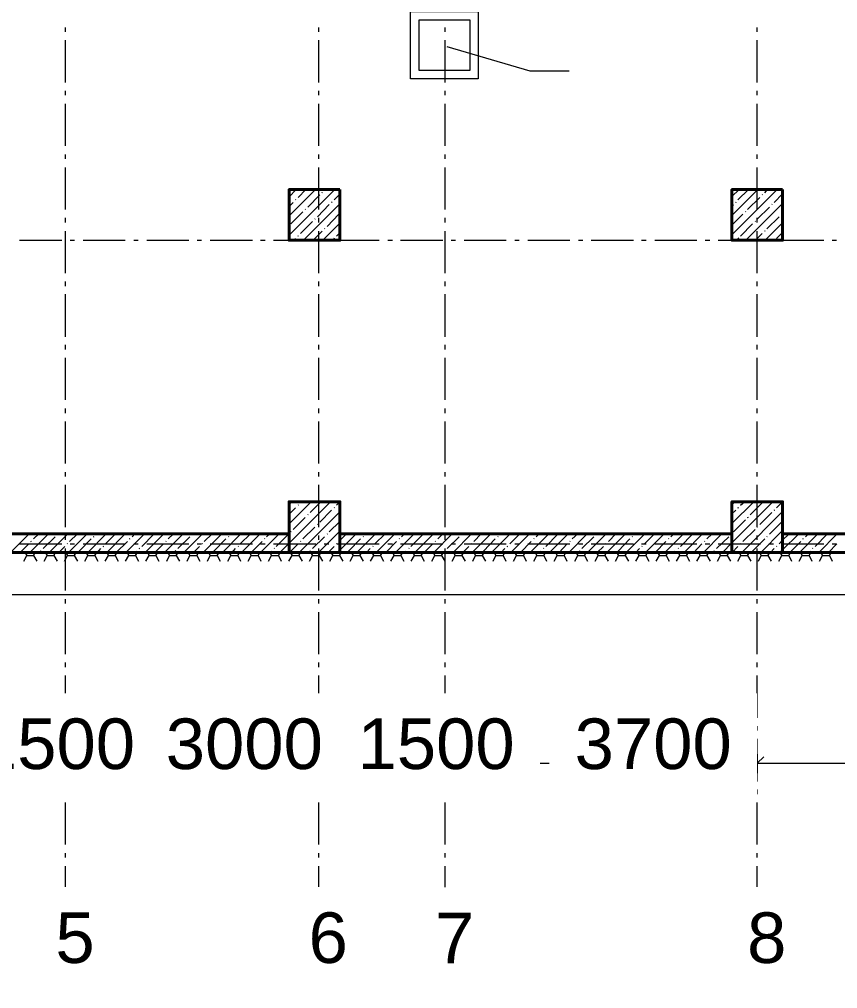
# Model space of a CAD drawing. Header units: millimetres. Extents: x -213911 to 415037, y -3642 to 107391.
# Drawn here: x -193432 to -183725, y -29 to 11468 of the extents above; entities that cross this region are included whole.
import ezdxf

# ---------------------------------------------------------------- set-up
doc = ezdxf.new("R2010")
doc.units = ezdxf.units.MM
doc.layers.add('Оси', color=7, linetype='Continuous', lineweight=9)
doc.styles.get("Standard").update_dxf_attribs({"font": 'arial.ttf'})

msp = doc.modelspace()

# ---------------------------------------------------------------- linework, layer by layer
at = {"lineweight": 40}
for points in [[(-189630, 9449.2), (-190231.6, 9449.2), (-190231.6, 8847.7), (-189630, 8847.7)], [(-184376.9, 9449.2), (-184978.5, 9449.2), (-184978.5, 8847.7), (-184376.9, 8847.7)], [(-189630, 5145.1), (-189630, 5746.7), (-190231.6, 5746.7), (-190231.6, 5145.1)], [(-184376.9, 5145.1), (-184376.9, 5746.7), (-184978.5, 5746.7), (-184978.5, 5145.1)], [(-194133.2, 5145.1), (-190231.6, 5145.1), (-190231.6, 5365.4), (-194133.2, 5365.4)], [(-189630, 5145.1), (-184978.5, 5145.1), (-184978.5, 5365.4), (-189630, 5365.4)], [(-184376.9, 5145.1), (-181326.8, 5145.1), (-181326.8, 5365.4), (-184376.9, 5365.4)]]:
    msp.add_lwpolyline(points, close=True, dxfattribs=at)
at = {"layer": 'Оси', "lineweight": 9}
for points in [[(-168384.7, 28983), (-168384.7, 29385.5), (-172769.4, 29385.5), (-172769.4, 32867.8), (-207511.6, 32867.8), (-207511.6, 4645.2), (-168384.7, 4645.2), (-168384.7, 5043.4)], [(-192883.5, 11321.7), (-192883.5, 11372.5)], [(-189879.9, 11321.7), (-189879.9, 11372.5)], [(-188380.3, 11321.7), (-188380.3, 11372.5)], [(-184677.7, 11321.7), (-184677.7, 11372.5)], [(-192883.5, 10720.1), (-192883.5, 11220)], [(-189879.9, 10720.1), (-189879.9, 11220)], [(-188380.3, 10720.1), (-188380.3, 11220)], [(-184677.7, 10720.1), (-184677.7, 11220)], [(-188359.1, 11148), (-187376.3, 10855.7), (-186910.3, 10855.7)], [(-192883.5, 10567.6), (-192883.5, 10618.5)], [(-189879.9, 10567.6), (-189879.9, 10618.5)], [(-188380.3, 10567.6), (-188380.3, 10618.5)], [(-184677.7, 10567.6), (-184677.7, 10618.5)], [(-192883.5, 9966.1), (-192883.5, 10466)], [(-189879.9, 9966.1), (-189879.9, 10466)], [(-188380.3, 9966.1), (-188380.3, 10466)], [(-184677.7, 9966.1), (-184677.7, 10466)], [(-192883.5, 9813.6), (-192883.5, 9864.4)], [(-189879.9, 9813.6), (-189879.9, 9864.4)], [(-188380.3, 9813.6), (-188380.3, 9864.4)], [(-184677.7, 9813.6), (-184677.7, 9864.4)], [(-192883.5, 9212), (-192883.5, 9711.9)], [(-189879.9, 9212), (-189879.9, 9711.9)], [(-188380.3, 9212), (-188380.3, 9711.9)], [(-184677.7, 9212), (-184677.7, 9711.9)], [(-190231.6, 9364.5), (-190146.8, 9449.2)], [(-190231.6, 9135.8), (-189918.1, 9449.2)], [(-190231.6, 8907), (-189689.3, 9449.2)], [(-190125.7, 9356), (-190032.5, 9449.2)], [(-189812.2, 9440.8), (-189803.7, 9449.2)], [(-184978.5, 9368.8), (-184893.8, 9449.2)], [(-184978.5, 9140), (-184669.2, 9449.2)], [(-184978.5, 8911.2), (-184440.5, 9449.2)], [(-184906.5, 9326.4), (-184783.6, 9449.2)], [(-184588.8, 9411.1), (-184554.9, 9449.2)], [(-190155.3, 9326.4), (-190151.1, 9330.6)], [(-190011.3, 9241.7), (-189867.2, 9385.7)], [(-189841.8, 9411.1), (-189837.6, 9419.6)], [(-189697.8, 9326.4), (-189630, 9394.2)], [(-184792.1, 9212), (-184648.1, 9356)], [(-184618.4, 9385.7), (-184614.2, 9389.9)], [(-184478.6, 9296.7), (-184376.9, 9398.4)], [(-190231.6, 9250.1), (-190185, 9296.7)], [(-190062.1, 8847.7), (-189630, 9279.8)], [(-190040.9, 9212), (-190036.7, 9216.2)], [(-189896.9, 9127.3), (-189757.1, 9271.3)], [(-189727.4, 9296.7), (-189723.2, 9305.2)], [(-184978.5, 9254.4), (-184961.6, 9271.3)], [(-184931.9, 9296.7), (-184927.7, 9305.2)], [(-184813.3, 8847.7), (-184376.9, 9284)], [(-184677.7, 9097.6), (-184533.7, 9241.7)], [(-184504, 9271.3), (-184499.8, 9275.6)], [(-192883.5, 9059.5), (-192883.5, 9114.6)], [(-190210.4, 9042.6), (-190070.6, 9186.6)], [(-189926.5, 9097.6), (-189922.3, 9101.9)], [(-189879.9, 9059.5), (-189879.9, 9114.6)], [(-189782.5, 9012.9), (-189642.7, 9156.9)], [(-188380.3, 9059.5), (-188380.3, 9114.6)], [(-184978.5, 9025.6), (-184847.2, 9156.9)], [(-184817.5, 9186.6), (-184813.3, 9190.8)], [(-184677.7, 9059.5), (-184677.7, 9114.6)], [(-184563.3, 8983.2), (-184419.3, 9127.3)], [(-184389.6, 9156.9), (-184385.4, 9161.2)], [(-190096, 8928.2), (-189956.2, 9072.2)], [(-189833.3, 8847.7), (-189630, 9051)], [(-189812.2, 8983.2), (-189807.9, 8987.5)], [(-184876.8, 8898.5), (-184732.8, 9042.6)], [(-184703.1, 9072.2), (-184698.9, 9076.4)], [(-184584.5, 8847.7), (-184376.9, 9055.3)], [(-192883.5, 8457.9), (-192883.5, 8957.8)], [(-190176.5, 8847.7), (-190155.3, 8868.9)], [(-190125.7, 8898.5), (-190121.4, 8902.8)], [(-189947.7, 8847.7), (-189841.8, 8957.8)], [(-189879.9, 8457.9), (-189879.9, 8957.8)], [(-189697.8, 8868.9), (-189693.6, 8877.3)], [(-189668.1, 8898.5), (-189630, 8936.6)], [(-188380.3, 8457.9), (-188380.3, 8957.8)], [(-184906.5, 8868.9), (-184898, 8877.3)], [(-184698.9, 8847.7), (-184618.4, 8928.2)], [(-184677.7, 8457.9), (-184677.7, 8957.8)], [(-184588.8, 8957.8), (-184584.5, 8962.1)], [(-184449, 8868.9), (-184376.9, 8940.9)], [(-193430, 8847.7), (-192930.1, 8847.7)], [(-192828.4, 8847.7), (-192777.6, 8847.7)], [(-192675.9, 8847.7), (-192176, 8847.7)], [(-192074.4, 8847.7), (-192023.5, 8847.7)], [(-191921.9, 8847.7), (-191422, 8847.7)], [(-191324.5, 8847.7), (-191269.5, 8847.7)], [(-191167.8, 8847.7), (-190667.9, 8847.7)], [(-190570.5, 8847.7), (-190515.4, 8847.7)], [(-190418, 8847.7), (-189913.8, 8847.7)], [(-189816.4, 8847.7), (-189761.3, 8847.7)], [(-189663.9, 8847.7), (-189164, 8847.7)], [(-189062.3, 8847.7), (-189007.3, 8847.7)], [(-188909.8, 8847.7), (-188409.9, 8847.7)], [(-188308.3, 8847.7), (-188257.4, 8847.7)], [(-188155.8, 8847.7), (-187655.9, 8847.7)], [(-187554.2, 8847.7), (-187503.4, 8847.7)], [(-187401.7, 8847.7), (-186901.8, 8847.7)], [(-186800.1, 8847.7), (-186749.3, 8847.7)], [(-186647.6, 8847.7), (-186147.7, 8847.7)], [(-186050.3, 8847.7), (-185995.2, 8847.7)], [(-185893.6, 8847.7), (-185393.7, 8847.7)], [(-185296.2, 8847.7), (-185241.2, 8847.7)], [(-185143.7, 8847.7), (-184639.6, 8847.7)], [(-184542.2, 8847.7), (-184487.1, 8847.7)], [(-184389.6, 8847.7), (-183889.8, 8847.7)], [(-183788.1, 8847.7), (-183737.3, 8847.7)], [(-192883.5, 8305.4), (-192883.5, 8360.5)], [(-189879.9, 8305.4), (-189879.9, 8360.5)], [(-188380.3, 8305.4), (-188380.3, 8360.5)], [(-184677.7, 8305.4), (-184677.7, 8360.5)], [(-192883.5, 7703.9), (-192883.5, 8208)], [(-189879.9, 7703.9), (-189879.9, 8208)], [(-188380.3, 7703.9), (-188380.3, 8208)], [(-184677.7, 7703.9), (-184677.7, 8208)], [(-192883.5, 7551.4), (-192883.5, 7606.4)], [(-189879.9, 7551.4), (-189879.9, 7606.4)], [(-188380.3, 7551.4), (-188380.3, 7606.4)], [(-184677.7, 7551.4), (-184677.7, 7606.4)], [(-192883.5, 6954), (-192883.5, 7453.9)], [(-189879.9, 6954), (-189879.9, 7453.9)], [(-188380.3, 6954), (-188380.3, 7453.9)], [(-184677.7, 6954), (-184677.7, 7453.9)], [(-192883.5, 6797.3), (-192883.5, 6852.4)], [(-189879.9, 6797.3), (-189879.9, 6852.4)], [(-188380.3, 6797.3), (-188380.3, 6852.4)], [(-184677.7, 6797.3), (-184677.7, 6852.4)], [(-192883.5, 6200), (-192883.5, 6699.9)], [(-189879.9, 6200), (-189879.9, 6699.9)], [(-188380.3, 6200), (-188380.3, 6699.9)], [(-184677.7, 6200), (-184677.7, 6699.9)], [(-192883.5, 6047.5), (-192883.5, 6098.3)], [(-189879.9, 6047.5), (-189879.9, 6098.3)], [(-188380.3, 6047.5), (-188380.3, 6098.3)], [(-184677.7, 6047.5), (-184677.7, 6098.3)], [(-192883.5, 5445.9), (-192883.5, 5945.8)], [(-189879.9, 5445.9), (-189879.9, 5945.8)], [(-188380.3, 5445.9), (-188380.3, 5945.8)], [(-184677.7, 5445.9), (-184677.7, 5945.8)], [(-190341.7, 5145.1), (-190231.6, 5255.3), (-189740.2, 5746.7)], [(-190231.6, 5712.8), (-190197.7, 5746.7)], [(-190231.6, 5484), (-189968.9, 5746.7)], [(-190231.6, 5598.4), (-190155.3, 5674.7)], [(-190125.7, 5704.3), (-190121.4, 5708.6)], [(-190096, 5734), (-190083.3, 5746.7)], [(-189981.6, 5619.6), (-189854.5, 5746.7)], [(-189867.2, 5505.2), (-189727.4, 5645)], [(-189697.8, 5674.7), (-189693.6, 5678.9)], [(-189668.1, 5704.3), (-189630, 5742.4)], [(-185088.6, 5145.1), (-184978.5, 5259.5), (-184491.3, 5746.7)], [(-184978.5, 5717), (-184944.6, 5746.7)], [(-184978.5, 5488.3), (-184720.1, 5746.7)], [(-184978.5, 5602.6), (-184931.9, 5645)], [(-184906.5, 5674.7), (-184898, 5678.9)], [(-184876.8, 5704.3), (-184830.2, 5746.7)], [(-184762.4, 5589.9), (-184618.4, 5734)], [(-184478.6, 5645), (-184470.1, 5649.2)], [(-184449, 5674.7), (-184376.9, 5746.7)], [(-190185, 5416.2), (-190040.9, 5560.3)], [(-190112.9, 5145.1), (-189630, 5628.1)], [(-190011.3, 5589.9), (-190007, 5594.2)], [(-184961.6, 5390.8), (-184817.5, 5530.6)], [(-184859.9, 5145.1), (-184376.9, 5632.3)], [(-184792.1, 5560.3), (-184783.6, 5564.5)], [(-184648.1, 5475.6), (-184504, 5619.6)], [(-190070.6, 5306.1), (-189926.5, 5445.9)], [(-189896.9, 5475.6), (-189892.7, 5479.8)], [(-189757.1, 5390.8), (-189630, 5513.7)], [(-184847.2, 5276.4), (-184703.1, 5416.2)], [(-184677.7, 5445.9), (-184673.5, 5450.1)], [(-184635.4, 5145.1), (-184376.9, 5403.5)], [(-184533.7, 5361.2), (-184389.6, 5505.2)], [(-193535.9, 5145.1), (-193315.6, 5365.4)], [(-193307.2, 5145.1), (-193086.9, 5365.4)], [(-193264.8, 5306.1), (-193201.2, 5365.4)], [(-193150.4, 5191.7), (-193006.4, 5331.5)], [(-193078.4, 5145.1), (-192858.1, 5365.4)], [(-192981, 5361.2), (-192972.5, 5365.4)], [(-192883.5, 5293.4), (-192883.5, 5344.2)], [(-192849.6, 5145.1), (-192629.3, 5365.4)], [(-192836.9, 5276.4), (-192743.7, 5365.4)], [(-192722.5, 5162.1), (-192578.5, 5306.1)], [(-192620.9, 5145.1), (-192400.6, 5365.4)], [(-192553.1, 5331.5), (-192544.6, 5335.8)], [(-192523.4, 5361.2), (-192515, 5365.4)], [(-192409, 5246.8), (-192290.4, 5365.4)], [(-192396.3, 5145.1), (-192176, 5365.4)], [(-192167.6, 5145.1), (-191947.3, 5365.4)], [(-192125.2, 5306.1), (-192116.7, 5310.3)], [(-192095.6, 5331.5), (-192061.7, 5365.4)], [(-191981.2, 5217.1), (-191837.1, 5361.2)], [(-191938.8, 5145.1), (-191718.5, 5365.4)], [(-191710, 5145.1), (-191489.8, 5365.4)], [(-191667.7, 5306.1), (-191604.1, 5365.4)], [(-191553.3, 5191.7), (-191409.3, 5331.5)], [(-191481.3, 5145.1), (-191261, 5365.4)], [(-191379.6, 5361.2), (-191375.4, 5365.4)], [(-191252.5, 5145.1), (-191032.2, 5365.4)], [(-191239.8, 5276.4), (-191146.6, 5365.4)], [(-191125.4, 5162.1), (-190981.4, 5306.1)], [(-191023.8, 5145.1), (-190803.5, 5365.4)], [(-190951.7, 5331.5), (-190947.5, 5335.8)], [(-190926.3, 5361.2), (-190917.9, 5365.4)], [(-190811.9, 5246.8), (-190689.1, 5365.4)], [(-190795, 5145.1), (-190574.7, 5365.4)], [(-190570.5, 5145.1), (-190350.2, 5365.4)], [(-190523.9, 5306.1), (-190519.6, 5310.3)], [(-190498.5, 5331.5), (-190460.3, 5365.4)], [(-190384.1, 5217.1), (-190240, 5361.2)], [(-190210.4, 5390.8), (-190206.1, 5395.1)], [(-189956.2, 5191.7), (-189812.2, 5331.5)], [(-189884.2, 5145.1), (-189630, 5399.3)], [(-189879.9, 5293.4), (-189879.9, 5344.2)], [(-189782.5, 5361.2), (-189778.3, 5365.4)], [(-189655.4, 5145.1), (-189630, 5170.5), (-189435.1, 5365.4)], [(-189642.7, 5276.4), (-189630, 5284.9), (-189549.5, 5365.4)], [(-189528.3, 5162.1), (-189384.3, 5306.1)], [(-189426.7, 5145.1), (-189206.4, 5365.4)], [(-189354.6, 5331.5), (-189350.4, 5335.8)], [(-189325, 5361.2), (-189320.8, 5365.4)], [(-189214.8, 5246.8), (-189092, 5365.4)], [(-189197.9, 5145.1), (-188977.6, 5365.4)], [(-188969.1, 5145.1), (-188748.8, 5365.4)], [(-188926.8, 5306.1), (-188922.5, 5310.3)], [(-188897.1, 5331.5), (-188863.2, 5365.4)], [(-188787, 5217.1), (-188642.9, 5361.2)], [(-188740.4, 5145.1), (-188520.1, 5365.4)], [(-188515.8, 5145.1), (-188295.6, 5365.4)], [(-188469.2, 5306.1), (-188409.9, 5365.4)], [(-188380.3, 5293.4), (-188380.3, 5344.2)], [(-188354.9, 5191.7), (-188215.1, 5331.5)], [(-188287.1, 5145.1), (-188066.8, 5365.4)], [(-188185.4, 5361.2), (-188181.2, 5365.4)], [(-188058.3, 5145.1), (-187838, 5365.4)], [(-188041.4, 5276.4), (-187952.4, 5365.4)], [(-187927, 5162.1), (-187787.2, 5306.1)], [(-187829.6, 5145.1), (-187609.3, 5365.4)], [(-187757.5, 5331.5), (-187753.3, 5335.8)], [(-187727.9, 5361.2), (-187723.7, 5365.4)], [(-187613.5, 5246.8), (-187494.9, 5365.4)], [(-187600.8, 5145.1), (-187380.5, 5365.4)], [(-187372, 5145.1), (-187151.7, 5365.4)], [(-187329.7, 5306.1), (-187325.4, 5310.3)], [(-187300, 5331.5), (-187266.1, 5365.4)], [(-187185.6, 5217.1), (-187045.8, 5361.2)], [(-187143.3, 5145.1), (-186923, 5365.4)], [(-186914.5, 5145.1), (-186694.2, 5365.4)], [(-186872.1, 5306.1), (-186808.6, 5365.4)], [(-186757.8, 5191.7), (-186618, 5331.5)], [(-186690, 5145.1), (-186469.7, 5365.4)], [(-186588.3, 5361.2), (-186584.1, 5365.4)], [(-186461.2, 5145.1), (-186240.9, 5365.4)], [(-186444.3, 5276.4), (-186355.3, 5365.4)], [(-186329.9, 5162.1), (-186190.1, 5306.1)], [(-186232.5, 5145.1), (-186012.2, 5365.4)], [(-186160.4, 5331.5), (-186156.2, 5335.8)], [(-186130.8, 5361.2), (-186126.5, 5365.4)], [(-186016.4, 5246.8), (-185897.8, 5365.4)], [(-186003.7, 5145.1), (-185783.4, 5365.4)], [(-185774.9, 5145.1), (-185554.6, 5365.4)], [(-185732.6, 5306.1), (-185728.3, 5310.3)], [(-185702.9, 5331.5), (-185669, 5365.4)], [(-185588.5, 5217.1), (-185444.5, 5361.2)], [(-185546.2, 5145.1), (-185325.9, 5365.4)], [(-185317.4, 5145.1), (-185097.1, 5365.4)], [(-185275, 5306.1), (-185211.5, 5365.4)], [(-185160.7, 5191.7), (-185016.6, 5331.5)], [(-184991.2, 5361.2), (-184987, 5365.4)], [(-184732.8, 5162.1), (-184588.8, 5306.1)], [(-184677.7, 5293.4), (-184677.7, 5344.2)], [(-184563.3, 5331.5), (-184559.1, 5335.8)], [(-184419.3, 5246.8), (-184376.9, 5289.2), (-184300.7, 5365.4)], [(-184406.6, 5145.1), (-184376.9, 5174.8), (-184186.3, 5365.4)], [(-184177.8, 5145.1), (-183957.5, 5365.4)], [(-184135.5, 5306.1), (-184131.2, 5310.3)], [(-184105.8, 5331.5), (-184071.9, 5365.4)], [(-183991.4, 5217.1), (-183847.4, 5361.2)], [(-183949.1, 5145.1), (-183728.8, 5365.4)], [(-193430, 5246.8), (-192930.1, 5246.8)], [(-193421.5, 5145.1), (-193319.9, 5246.8)], [(-193294.4, 5276.4), (-193290.2, 5280.7)], [(-192964, 5145.1), (-192892, 5217.1)], [(-192883.5, 4691.8), (-192883.5, 5191.7)], [(-192866.6, 5246.8), (-192862.3, 5251)], [(-192828.4, 5246.8), (-192777.6, 5246.8)], [(-192675.9, 5246.8), (-192176, 5246.8)], [(-192506.5, 5145.1), (-192464.1, 5191.7)], [(-192438.7, 5217.1), (-192430.2, 5221.4)], [(-192282, 5145.1), (-192150.6, 5276.4)], [(-192074.4, 5246.8), (-192023.5, 5246.8)], [(-192010.8, 5191.7), (-192002.4, 5196)], [(-191921.9, 5246.8), (-191422, 5246.8)], [(-191824.4, 5145.1), (-191722.8, 5246.8)], [(-191693.1, 5276.4), (-191688.9, 5280.7)], [(-191366.9, 5145.1), (-191294.9, 5217.1)], [(-191324.5, 5246.8), (-191269.5, 5246.8)], [(-191265.2, 5246.8), (-191261, 5251)], [(-191167.8, 5246.8), (-190667.9, 5246.8)], [(-190909.4, 5145.1), (-190867, 5191.7)], [(-190837.4, 5217.1), (-190833.1, 5221.4)], [(-190680.6, 5145.1), (-190553.5, 5276.4)], [(-190570.5, 5246.8), (-190515.4, 5246.8)], [(-190418, 5246.8), (-189913.8, 5246.8)], [(-190409.5, 5191.7), (-190405.3, 5196)], [(-190227.3, 5145.1), (-190125.7, 5246.8)], [(-190096, 5276.4), (-190091.8, 5280.7)], [(-189879.9, 4691.8), (-189879.9, 5191.7)], [(-189816.4, 5246.8), (-189761.3, 5246.8)], [(-189769.8, 5145.1), (-189697.8, 5217.1)], [(-189668.1, 5246.8), (-189663.9, 5251)], [(-189663.9, 5246.8), (-189164, 5246.8)], [(-189312.3, 5145.1), (-189269.9, 5191.7)], [(-189240.3, 5217.1), (-189236, 5221.4)], [(-189083.5, 5145.1), (-188956.4, 5276.4)], [(-189062.3, 5246.8), (-189007.3, 5246.8)], [(-188909.8, 5246.8), (-188409.9, 5246.8)], [(-188812.4, 5191.7), (-188808.2, 5196)], [(-188630.2, 5145.1), (-188528.6, 5246.8)], [(-188498.9, 5276.4), (-188494.7, 5280.7)], [(-188380.3, 4691.8), (-188380.3, 5191.7)], [(-188308.3, 5246.8), (-188257.4, 5246.8)], [(-188172.7, 5145.1), (-188100.7, 5217.1)], [(-188155.8, 5246.8), (-187655.9, 5246.8)], [(-188071, 5246.8), (-188066.8, 5251)], [(-187715.2, 5145.1), (-187672.8, 5191.7)], [(-187643.2, 5217.1), (-187638.9, 5221.4)], [(-187554.2, 5246.8), (-187503.4, 5246.8)], [(-187486.4, 5145.1), (-187359.3, 5276.4)], [(-187401.7, 5246.8), (-186901.8, 5246.8)], [(-187215.3, 5191.7), (-187211.1, 5196)], [(-187028.9, 5145.1), (-186931.5, 5246.8)], [(-186901.8, 5276.4), (-186897.6, 5280.7)], [(-186800.1, 5246.8), (-186749.3, 5246.8)], [(-186647.6, 5246.8), (-186147.7, 5246.8)], [(-186575.6, 5145.1), (-186503.6, 5217.1)], [(-186473.9, 5246.8), (-186469.7, 5251)], [(-186118.1, 5145.1), (-186075.7, 5191.7)], [(-186050.3, 5246.8), (-185995.2, 5246.8)], [(-186046.1, 5217.1), (-186041.8, 5221.4)], [(-185893.6, 5246.8), (-185393.7, 5246.8)], [(-185889.3, 5145.1), (-185762.2, 5276.4)], [(-185618.2, 5191.7), (-185614, 5196)], [(-185431.8, 5145.1), (-185334.4, 5246.8)], [(-185304.7, 5276.4), (-185300.5, 5280.7)], [(-185296.2, 5246.8), (-185241.2, 5246.8)], [(-185143.7, 5246.8), (-184639.6, 5246.8)], [(-184974.3, 5145.1), (-184906.5, 5217.1)], [(-184876.8, 5246.8), (-184872.6, 5251)], [(-184677.7, 4691.8), (-184677.7, 5191.7)], [(-184542.2, 5246.8), (-184487.1, 5246.8)], [(-184521, 5145.1), (-184478.6, 5191.7)], [(-184449, 5217.1), (-184444.7, 5221.4)], [(-184389.6, 5246.8), (-183889.8, 5246.8)], [(-184292.2, 5145.1), (-184160.9, 5276.4)], [(-184021.1, 5191.7), (-184016.9, 5196)], [(-183834.7, 5145.1), (-183733, 5246.8)], [(-183788.1, 5246.8), (-183737.3, 5246.8)], [(-193379.2, 5043.4), (-193345.3, 5107)], [(-193366.5, 5145.1), (-193345.3, 5107), (-193264.8, 5107), (-193226.7, 5043.4)], [(-193264.8, 5107), (-193243.6, 5145.1)], [(-193180.1, 5162.1), (-193175.8, 5166.3)], [(-193137.7, 5043.4), (-193103.8, 5107)], [(-193125, 5145.1), (-193103.8, 5107), (-193023.3, 5107), (-192985.2, 5043.4)], [(-193023.3, 5107), (-193002.1, 5145.1)], [(-192896.2, 5043.4), (-192862.3, 5107)], [(-192883.5, 5145.1), (-192862.3, 5107), (-192781.8, 5107), (-192743.7, 5043.4)], [(-192781.8, 5107), (-192756.4, 5145.1)], [(-192654.8, 5043.4), (-192620.9, 5107)], [(-192642, 5145.1), (-192620.9, 5107), (-192536.1, 5107), (-192502.2, 5043.4)], [(-192536.1, 5107), (-192515, 5145.1)], [(-192413.3, 5043.4), (-192375.2, 5107)], [(-192396.3, 5145.1), (-192375.2, 5107), (-192294.7, 5107), (-192260.8, 5043.4)], [(-192294.7, 5107), (-192273.5, 5145.1)], [(-192171.8, 5043.4), (-192133.7, 5107)], [(-192154.9, 5145.1), (-192133.7, 5107), (-192053.2, 5107), (-192019.3, 5043.4)], [(-192053.2, 5145.1), (-192036.2, 5162.1)], [(-192053.2, 5107), (-192032, 5145.1)], [(-191930.3, 5043.4), (-191892.2, 5107)], [(-191913.4, 5145.1), (-191892.2, 5107), (-191811.7, 5107), (-191777.8, 5043.4)], [(-191811.7, 5107), (-191790.5, 5145.1)], [(-191684.6, 5043.4), (-191650.7, 5107)], [(-191671.9, 5145.1), (-191650.7, 5107), (-191570.3, 5107), (-191532.1, 5043.4)], [(-191583, 5162.1), (-191574.5, 5166.3)], [(-191570.3, 5107), (-191549.1, 5145.1)], [(-191443.2, 5043.4), (-191409.3, 5107)], [(-191430.5, 5145.1), (-191409.3, 5107), (-191328.8, 5107), (-191290.7, 5043.4)], [(-191328.8, 5107), (-191307.6, 5145.1)], [(-191201.7, 5043.4), (-191167.8, 5107)], [(-191189, 5145.1), (-191167.8, 5107), (-191087.3, 5107), (-191049.2, 5043.4)], [(-191087.3, 5107), (-191061.9, 5145.1)], [(-190960.2, 5043.4), (-190922.1, 5107)], [(-190947.5, 5145.1), (-190922.1, 5107), (-190841.6, 5107), (-190807.7, 5043.4)], [(-190841.6, 5107), (-190820.4, 5145.1)], [(-190718.7, 5043.4), (-190680.6, 5107)], [(-190701.8, 5145.1), (-190680.6, 5107), (-190600.1, 5107), (-190566.2, 5043.4)], [(-190600.1, 5107), (-190578.9, 5145.1)], [(-190477.3, 5043.4), (-190439.1, 5107)], [(-190460.3, 5145.1), (-190439.1, 5107), (-190358.7, 5107), (-190324.8, 5043.4)], [(-190456.1, 5145.1), (-190439.1, 5162.1)], [(-190358.7, 5107), (-190337.5, 5145.1)], [(-190235.8, 5043.4), (-190197.7, 5107)], [(-190218.9, 5145.1), (-190197.7, 5107), (-190117.2, 5107), (-190079.1, 5043.4)], [(-190117.2, 5107), (-190096, 5145.1)], [(-189990.1, 5043.4), (-189956.2, 5107)], [(-189981.6, 5162.1), (-189977.4, 5166.3)], [(-189977.4, 5145.1), (-189956.2, 5107), (-189875.7, 5107), (-189837.6, 5043.4)], [(-189875.7, 5107), (-189854.5, 5145.1)], [(-189748.6, 5043.4), (-189714.7, 5107)], [(-189735.9, 5145.1), (-189714.7, 5107), (-189634.2, 5107), (-189596.1, 5043.4)], [(-189634.2, 5107), (-189613.1, 5145.1)], [(-189507.2, 5043.4), (-189473.3, 5107)], [(-189494.4, 5145.1), (-189473.3, 5107), (-189392.8, 5107), (-189354.6, 5043.4)], [(-189392.8, 5107), (-189367.4, 5145.1)], [(-189265.7, 5043.4), (-189227.6, 5107)], [(-189253, 5145.1), (-189227.6, 5107), (-189147.1, 5107), (-189113.2, 5043.4)], [(-189147.1, 5107), (-189125.9, 5145.1)], [(-189024.2, 5043.4), (-188986.1, 5107)], [(-189007.3, 5145.1), (-188986.1, 5107), (-188905.6, 5107), (-188871.7, 5043.4)], [(-188905.6, 5107), (-188884.4, 5145.1)], [(-188854.8, 5145.1), (-188842, 5162.1)], [(-188782.7, 5043.4), (-188744.6, 5107)], [(-188765.8, 5145.1), (-188744.6, 5107), (-188664.1, 5107), (-188630.2, 5043.4)], [(-188664.1, 5107), (-188642.9, 5145.1)], [(-188537, 5043.4), (-188503.1, 5107)], [(-188524.3, 5145.1), (-188503.1, 5107), (-188422.6, 5107), (-188384.5, 5043.4)], [(-188422.6, 5107), (-188401.5, 5145.1)], [(-188384.5, 5162.1), (-188380.3, 5166.3)], [(-188295.6, 5043.4), (-188261.7, 5107)], [(-188282.8, 5145.1), (-188261.7, 5107), (-188181.2, 5107), (-188143, 5043.4)], [(-188181.2, 5107), (-188160, 5145.1)], [(-188054.1, 5043.4), (-188020.2, 5107)], [(-188041.4, 5145.1), (-188020.2, 5107), (-187939.7, 5107), (-187901.6, 5043.4)], [(-187939.7, 5107), (-187914.3, 5145.1)], [(-187812.6, 5043.4), (-187778.7, 5107)], [(-187799.9, 5145.1), (-187778.7, 5107), (-187694, 5107), (-187660.1, 5043.4)], [(-187694, 5107), (-187672.8, 5145.1)], [(-187571.1, 5043.4), (-187533, 5107)], [(-187558.4, 5145.1), (-187533, 5107), (-187452.5, 5107), (-187418.6, 5043.4)], [(-187452.5, 5107), (-187431.3, 5145.1)], [(-187329.7, 5043.4), (-187291.5, 5107)], [(-187312.7, 5145.1), (-187291.5, 5107), (-187211.1, 5107), (-187177.2, 5043.4)], [(-187257.7, 5145.1), (-187244.9, 5162.1)], [(-187211.1, 5107), (-187189.9, 5145.1)], [(-187088.2, 5043.4), (-187050.1, 5107)], [(-187071.3, 5145.1), (-187050.1, 5107), (-186969.6, 5107), (-186935.7, 5043.4)], [(-186969.6, 5107), (-186948.4, 5145.1)], [(-186842.5, 5043.4), (-186808.6, 5107)], [(-186829.8, 5145.1), (-186808.6, 5107), (-186728.1, 5107), (-186690, 5043.4)], [(-186787.4, 5162.1), (-186783.2, 5166.3)], [(-186728.1, 5107), (-186706.9, 5145.1)], [(-186601, 5043.4), (-186567.1, 5107)], [(-186588.3, 5145.1), (-186567.1, 5107), (-186486.6, 5107), (-186448.5, 5043.4)], [(-186486.6, 5107), (-186465.5, 5145.1)], [(-186359.5, 5043.4), (-186325.7, 5107)], [(-186346.8, 5145.1), (-186325.7, 5107), (-186245.2, 5107), (-186207, 5043.4)], [(-186245.2, 5107), (-186219.7, 5145.1)], [(-186118.1, 5043.4), (-186079.9, 5107)], [(-186105.4, 5145.1), (-186079.9, 5107), (-185999.5, 5107), (-185965.6, 5043.4)], [(-185999.5, 5107), (-185978.3, 5145.1)], [(-185876.6, 5043.4), (-185838.5, 5107)], [(-185859.7, 5145.1), (-185838.5, 5107), (-185758, 5107), (-185724.1, 5043.4)], [(-185758, 5107), (-185736.8, 5145.1)], [(-185660.6, 5145.1), (-185647.8, 5162.1)], [(-185635.1, 5043.4), (-185597, 5107)], [(-185618.2, 5145.1), (-185597, 5107), (-185516.5, 5107), (-185482.6, 5043.4)], [(-185516.5, 5107), (-185495.3, 5145.1)], [(-185393.7, 5043.4), (-185355.5, 5107)], [(-185376.7, 5145.1), (-185355.5, 5107), (-185275, 5107), (-185236.9, 5043.4)], [(-185275, 5107), (-185253.9, 5145.1)], [(-185190.3, 5162.1), (-185186.1, 5166.3)], [(-185148, 5043.4), (-185114.1, 5107)], [(-185135.2, 5145.1), (-185114.1, 5107), (-185033.6, 5107), (-184995.4, 5043.4)], [(-185033.6, 5107), (-185012.4, 5145.1)], [(-184906.5, 5043.4), (-184872.6, 5107)], [(-184893.8, 5145.1), (-184872.6, 5107), (-184792.1, 5107), (-184754, 5043.4)], [(-184792.1, 5107), (-184770.9, 5145.1)], [(-184665, 5043.4), (-184631.1, 5107)], [(-184652.3, 5145.1), (-184631.1, 5107), (-184550.6, 5107), (-184512.5, 5043.4)], [(-184550.6, 5107), (-184525.2, 5145.1)], [(-184423.5, 5043.4), (-184385.4, 5107)], [(-184410.8, 5145.1), (-184385.4, 5107), (-184304.9, 5107), (-184271, 5043.4)], [(-184304.9, 5107), (-184283.7, 5145.1)], [(-184182.1, 5043.4), (-184143.9, 5107)], [(-184165.1, 5145.1), (-184143.9, 5107), (-184063.4, 5107), (-184029.6, 5043.4)], [(-184063.4, 5145.1), (-184046.5, 5162.1)], [(-184063.4, 5107), (-184042.3, 5145.1)], [(-183940.6, 5043.4), (-183902.5, 5107)], [(-183923.7, 5145.1), (-183902.5, 5107), (-183822, 5107), (-183788.1, 5043.4)], [(-183822, 5107), (-183800.8, 5145.1)], [(-192883.5, 4539.3), (-192883.5, 4590.2)], [(-189879.9, 4539.3), (-189879.9, 4590.2)], [(-188380.3, 4539.3), (-188380.3, 4590.2)], [(-184677.7, 4539.3), (-184677.7, 4590.2)], [(-192883.5, 3937.8), (-192883.5, 4437.7)], [(-189879.9, 3937.8), (-189879.9, 4437.7)], [(-188380.3, 3937.8), (-188380.3, 4437.7)], [(-184677.7, 3937.8), (-184677.7, 4437.7)], [(-192883.5, 3785.3), (-192883.5, 3840.3)], [(-189879.9, 3785.3), (-189879.9, 3840.3)], [(-188380.3, 3785.3), (-188380.3, 3840.3)], [(-184677.7, 3785.3), (-184677.7, 3840.3)]]:
    msp.add_lwpolyline(points, dxfattribs=at)
for points in [[(-187990.5, 10762.5), (-188791.2, 10762.5), (-188791.2, 11563.2), (-187990.5, 11563.2)], [(-188088, 10859.9), (-188689.5, 10859.9), (-188689.5, 11461.5), (-188088, 11461.5)]]:
    msp.add_lwpolyline(points, close=True, dxfattribs=at)
at = {"layer": 'Оси'}
for points in [[(-192883.5, 3183.7), (-192883.5, 3683.6)], [(-189879.9, 3183.7), (-189879.9, 3683.6)], [(-188380.3, 3183.7), (-188380.3, 3683.6)], [(-184677.7, 3183.7), (-184677.7, 3683.6)], [(-192883.5, 3031.2), (-192883.5, 3086.3)], [(-189879.9, 3031.2), (-189879.9, 3086.3)], [(-188380.3, 3031.2), (-188380.3, 3086.3)], [(-184677.7, 3031.2), (-184677.7, 3086.3)], [(-192883.5, 2429.6), (-192883.5, 2933.7)], [(-189879.9, 2429.6), (-189879.9, 2933.7)], [(-188380.3, 2429.6), (-188380.3, 2933.7)], [(-184677.7, 2429.6), (-184677.7, 2933.7)], [(-206914.3, 2645.7), (-203190.5, 2645.7), (-198886.4, 2645.7), (-194383.2, 2645.7), (-192883.5, 2645.7), (-189879.9, 2645.7), (-188380.3, 2645.7), (-184677.7, 2645.7), (-180975.2, 2645.7), (-177272.6, 2645.7), (-173570, 2645.7), (-168566.9, 2645.7), (-168113.6, 2645.7), (-164512.7, 2645.7), (-163712.1, 2645.7), (-159208.8, 2645.7), (-158408.2, 2645.7), (-154705.6, 2645.7), (-152405.3, 2645.7), (-150202.4, 2645.7), (-146402.4, 2645.7)], [(-192807.3, 2721.9), (-192883.5, 2645.7), (-192959.8, 2569.4)], [(-192883.5, 2751.6), (-192883.5, 2645.7), (-192883.5, 2527.1)], [(-189807.9, 2721.9), (-189879.9, 2645.7), (-189956.2, 2569.4)], [(-189879.9, 2751.6), (-189879.9, 2645.7), (-189879.9, 2527.1)], [(-188304, 2721.9), (-188380.3, 2645.7), (-188456.5, 2569.4)], [(-188380.3, 2751.6), (-188380.3, 2645.7), (-188380.3, 2527.1)], [(-184601.5, 2721.9), (-184677.7, 2645.7), (-184754, 2569.4)], [(-184677.7, 2751.6), (-184677.7, 2645.7), (-184677.7, 2527.1)], [(-192883.5, 2277.1), (-192883.5, 2332.2)], [(-189879.9, 2277.1), (-189879.9, 2332.2)], [(-188380.3, 2277.1), (-188380.3, 2332.2)], [(-184677.7, 2277.1), (-184677.7, 2332.2)], [(-192883.5, 1679.8), (-192883.5, 2179.7)], [(-189879.9, 1679.8), (-189879.9, 2179.7)], [(-188380.3, 1679.8), (-188380.3, 2179.7)], [(-184677.7, 1679.8), (-184677.7, 2179.7)], [(-192883.5, 1527.3), (-192883.5, 1578.1)], [(-189879.9, 1527.3), (-189879.9, 1578.1)], [(-188380.3, 1527.3), (-188380.3, 1578.1)], [(-184677.7, 1527.3), (-184677.7, 1578.1)]]:
    msp.add_lwpolyline(points, dxfattribs=at)
for points in [[(-193141.9, 586.8, -0.4180328), (-192883.5, 845.2), (-192883.5, 1425.6)], [(-190138.4, 586.8, -0.4180328), (-189879.9, 845.2), (-189879.9, 1425.6)], [(-188638.7, 586.8, -0.4180328), (-188380.3, 845.2), (-188380.3, 1425.6)], [(-184936.1, 586.8, -0.4180328), (-184677.7, 845.2), (-184677.7, 1425.6)]]:
    msp.add_lwpolyline(points, format="xyb", dxfattribs=at)
for centre in [(-192884.8, 588.1), (-189881.3, 588.1), (-188381.6, 588.1), (-184679, 588.1)]:
    msp.add_arc(centre, 264, 270.28622, 359.71378, dxfattribs=at)
for points in [[(-192883.5, 845.2), (-192739.5, 845.2), (-192620.9, 730.9), (-192620.9, 586.8)], [(-189879.9, 845.2), (-189735.9, 845.2), (-189617.3, 730.9), (-189617.3, 586.8)], [(-188380.3, 845.2), (-188236.2, 845.2), (-188117.6, 730.9), (-188117.6, 586.8)], [(-184677.7, 845.2), (-184533.7, 845.2), (-184415.1, 730.9), (-184415.1, 586.8)], [(-192883.5, 324.2), (-193027.6, 324.2), (-193141.9, 442.8), (-193141.9, 586.8)], [(-189879.9, 324.2), (-190024, 324.2), (-190138.4, 442.8), (-190138.4, 586.8)], [(-188380.3, 324.2), (-188524.3, 324.2), (-188638.7, 442.8), (-188638.7, 586.8)], [(-184677.7, 324.2), (-184821.8, 324.2), (-184936.1, 442.8), (-184936.1, 586.8)]]:
    msp.add_open_spline(points, degree=3, dxfattribs=at)

# ---------------------------------------------------------------- next in the draw order: texts
at = {"char_height": 600, "attachment_point": 4, "bg_fill": 3, "box_fill_scale": 1.5, "bg_fill_color": 256, "bg_fill_transparency": 0}
for s, insert in [('1500', (-193924.2, 2871.6)), ('3700', (-186844.9, 2871.6)), ('5', (-193004.9, 571.4)), ('6', (-190001.2, 571.4)), ('7', (-188501.5, 571.4)), ('8', (-184798.8, 571.4))]:
    msp.add_mtext(s, dxfattribs=dict(at, insert=insert))

# ---------------------------------------------------------------- next in the draw order: texts
at = {"insert": (-191695.8, 2871.6), "char_height": 600, "attachment_point": 4, "bg_fill": 3, "box_fill_scale": 1.5, "bg_fill_color": 256, "bg_fill_transparency": 0}
msp.add_mtext('3000', dxfattribs=at)

# ---------------------------------------------------------------- next in the draw order: texts
at = {"insert": (-189420.7, 2871.6), "char_height": 600, "attachment_point": 4, "bg_fill": 3, "box_fill_scale": 1.5, "bg_fill_color": 256, "bg_fill_transparency": 0}
msp.add_mtext('1500', dxfattribs=at)

doc.saveas('drawing.dxf')
